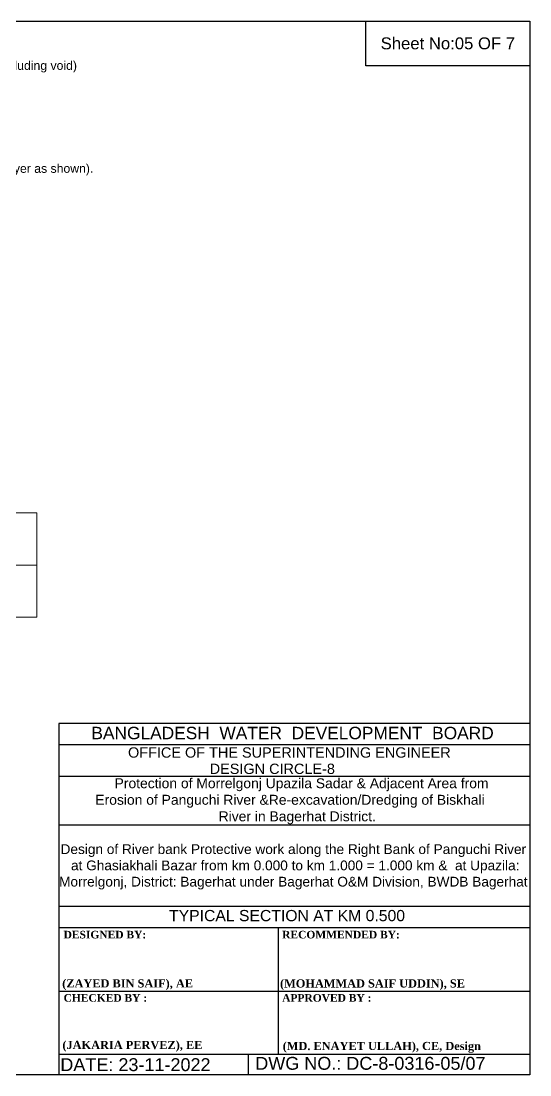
# Model space of a CAD drawing. Header units: inches. Extents: x 66615 to 414904, y -29123 to 90068.
# Drawn here: x 159165 to 162576, y 72666 to 79737 of the extents above; entities that cross this region are included whole.
import ezdxf
from ezdxf.enums import TextEntityAlignment as Align

# ---------------------------------------------------------------- set-up
doc = ezdxf.new("R2010")
doc.units = ezdxf.units.IN
doc.header["$LTSCALE"] = 7
doc.header["$MEASUREMENT"] = 0
doc.layers.add('Cross section Data Border', color=7, linetype='Continuous', lineweight=9)
doc.layers.add('Cross Section Labels', color=7, linetype='Continuous', lineweight=9)
doc.layers.add('LINE', color=7, linetype='Continuous')
doc.styles.add('Kazi_T_H', font='timesbd.ttf')
doc.styles.get("Standard").update_dxf_attribs({"font": 'arial.ttf'})

msp = doc.modelspace()

# ---------------------------------------------------------------- linework, layer by layer
for points in [[(152575.75902, 79736.68441), (162575.75902, 79736.68441), (162575.75902, 72665.68441), (152575.75902, 72665.68441)], [(161475.75902, 79736.68441), (162575.75902, 79736.68441), (162575.75902, 79436.68441), (161475.75902, 79436.68441)]]:
    msp.add_lwpolyline(points, close=True)
at = {"layer": 'Cross section Data Border'}
msp.add_lwpolyline([(152675.75902, 76436.68441), (159271.56693, 76436.68441), (159271.56693, 75736.68441), (152675.75902, 75736.68441)], close=True, dxfattribs=at)
msp.add_lwpolyline([(152675.75902, 76086.68441), (159271.56693, 76086.68441)], dxfattribs=at)
at = {"layer": 'Cross Section Labels'}
for p in [(162575.75902, 75024.49149), (159417.19642, 72665.68441)]:
    msp.add_line(p, (162575.75902, 72665.68441), dxfattribs=at)
at = {"layer": 'LINE', "color": 0, "linetype": 'ByBlock', "lineweight": -3, "ltscale": 0.5}
for p, q in [((162575.75902, 75024.49149), (159417.19642, 75024.49149)), ((159417.19642, 75024.49149), (159417.19642, 72665.68441)), ((162575.75902, 74879.91371), (159417.19642, 74879.91371)), ((162575.75902, 74668.11309), (159417.19642, 74668.11309)), ((162575.75902, 74341.69673), (159417.19642, 74341.69673)), ((162575.75902, 73796.07235), (159417.19642, 73796.07235)), ((162575.75902, 73652.89878), (159417.19642, 73652.89878)), ((160889.62821, 72803.99419), (160889.62821, 73652.89878)), ((159417.19642, 73228.44649), (162575.75902, 73228.44649)), ((159417.19642, 72803.99419), (162575.75902, 72803.99419)), ((160690.20565, 72665.68441), (160690.20565, 72803.99419))]:
    msp.add_line(p, q, dxfattribs=at)

# ---------------------------------------------------------------- texts
at = {"insert": (162025.75902, 79586.68441), "char_height": 80, "attachment_point": 5}
msp.add_mtext('Sheet No:05 OF 7', dxfattribs=at)
at = {"color": 0, "linetype": 'Continuous', "lineweight": -3, "ltscale": 0.5, "char_height": 58.6325814, "attachment_point": 1}
for s, insert, width in [(' Assorted 2 Layers (minimum) C.C Blocks (including block at Key) @ 24.0 m³/m (excluding void) to be Placed / dumped at or below Working LWL as shown. \\P{\\C256;450 x 450 x 450-------- - 60 % by volume^J350 x 350 x 350-------- - 40 % by volume}', (156056.58076, 79468.11635), 3473.7105539), ('200 Kg Sand Filled Geo-bag to be dumped @ 30.0 m³/m ({\\C7;minimum} 3 Layer as shown).', (156497.95643, 78777.18241), 3325.0731678)]:
    msp.add_mtext(s, dxfattribs=dict(at, insert=insert, width=width))
at = {"insert": (160989.95335, 74061.59235), "char_height": 65.45705185, "width": 3174.3258422, "attachment_point": 5}
msp.add_mtext('Design of River bank Protective work along the Right Bank of Panguchi River^J at Ghasiakhali Bazar from km 0.000 to km 1.000 = 1.000 km &  at Upazila: Morrelgonj, District: Bagerhat under Bagerhat O&M Division, BWDB Bagerhat', dxfattribs=at)
at = {"layer": 'LINE', "color": 0, "linetype": 'ByBlock', "lineweight": -3, "ltscale": 0.5}
for s, height, p in [('BANGLADESH  WATER  DEVELOPMENT  BOARD', 83.1249314, (160984.78063, 74918.22591)), ('OFFICE OF THE SUPERINTENDING ENGINEER', 69.3315533, (160963.37981, 74794.48556)), ('DESIGN CIRCLE-8', 69.3315533, (160849.013, 74684.97095))]:
    msp.add_text(s, height=height, dxfattribs=at).set_placement(p, align=Align.CENTER)
at = {"layer": 'LINE', "lineweight": 50, "ltscale": 0.5}
msp.add_text('TYPICAL SECTION AT KM 0.500', height=75.4629151, dxfattribs=at).set_placement((160947.85413, 73697.04918), align=Align.CENTER)
at = {"layer": 'LINE', "color": 0, "linetype": 'ByBlock', "lineweight": -3, "ltscale": 0.5, "style": 'Kazi_T_H'}
for s, p in [('DESIGNED BY:', (159450.02561, 73581.5908)), ('RECOMMENDED BY:', (160915.09535, 73581.5908)), ('CHECKED BY :', (159450.02561, 73157.1385)), ('APPROVED BY :', (160915.09535, 73157.1385))]:
    msp.add_text(s, height=50.9342757, dxfattribs=at).set_placement(p)
at = {"layer": 'LINE', "lineweight": 50, "ltscale": 0.5, "style": 'Kazi_T_H'}
for s, p in [('(ZAYED BIN SAIF), AE', (159440.63761, 73252.51026)), ('(MOHAMMAD SAIF UDDIN), SE ', (160900.91301, 73252.2092)), ('(JAKARIA PERVEZ), EE', (159441.92157, 72839.4255)), ('(MD. ENAYET ULLAH), CE, Design ', (160918.73202, 72832.61076))]:
    msp.add_text(s, height=54.7025052, dxfattribs=at).set_placement(p)
at = {"layer": 'LINE', "color": 0, "linetype": 'ByBlock', "lineweight": -3, "ltscale": 0.5}
for s, p in [('DATE: 23-11-2022', (159428.18596, 72691.36443)), ('DWG NO.: DC-8-0316-05/07', (160734.77994, 72700.26186))]:
    msp.add_text(s, height=86.4436102, dxfattribs=at).set_placement(p)
at = {"layer": 'LINE', "color": 0, "linetype": 'ByBlock', "lineweight": -3, "ltscale": 0.5, "insert": (159327.04771, 74655.95917), "char_height": 66.5582911, "width": 3423.3366579, "attachment_point": 1}
msp.add_mtext('                  {\\C7;Protection of Morrelgonj Upazila Sadar & Adjacent Area from \\P             Erosion of Panguchi River &Re-excavation/Dredging of Biskhali\\P                                             River in Bagerhat District.}', dxfattribs=at)

doc.saveas('drawing.dxf')
